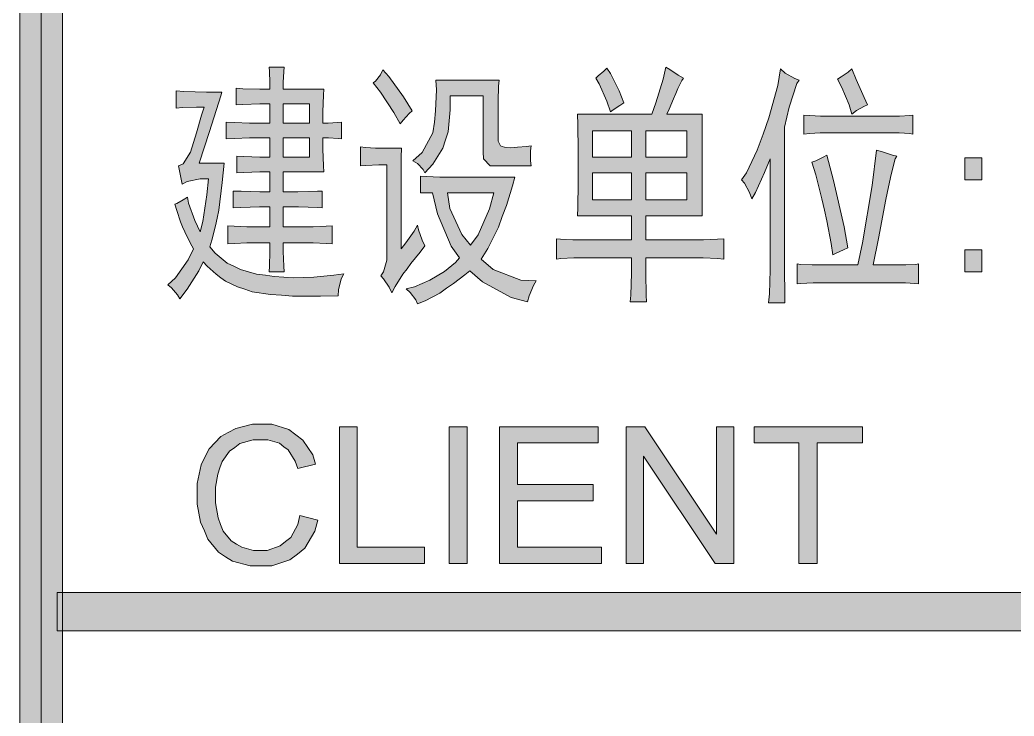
# Model space of a CAD drawing. Header units: millimetres. Extents: x 0 to 414, y 0 to 292.
# Drawn here: x 354.72 to 365.76, y 58.67 to 66.4 of the extents above; entities that cross this region are included whole.
import ezdxf

# ---------------------------------------------------------------- set-up
doc = ezdxf.new("R2010")
doc.units = ezdxf.units.MM

msp = doc.modelspace()

# ---------------------------------------------------------------- hatches: boundary and pattern name
h = msp.add_hatch(color=0)
h.dxf.hatch_style = 2
h.paths.add_polyline_path([(355.194306, 9.846028), (354.721583, 9.846028), (354.721583, 282.620861), (355.194306, 282.620861)])
h = msp.add_hatch(color=0)
h.paths.add_polyline_path([(357.497944, 65.630778), (357.497944, 65.701333), (357.494417, 65.824806), (357.490889, 65.874194), (357.656694, 65.874194), (357.653167, 65.824806), (357.646111, 65.701333), (357.646111, 65.630778), (358.097667, 65.630778), (358.094139, 65.56375), (358.087083, 65.376778), (358.087083, 65.253306), (358.147056, 65.253306), (358.249361, 65.260361), (358.295222, 65.263889), (358.295222, 65.076917), (358.256417, 65.080444), (358.150583, 65.0875), (358.087083, 65.0875), (358.087083, 64.964028), (358.094139, 64.777056), (358.097667, 64.710028), (357.646111, 64.710028), (357.646111, 64.487778), (357.808389, 64.487778), (358.027111, 64.494833), (358.080028, 64.498361), (358.080028, 64.311389), (358.030639, 64.314917), (357.815444, 64.321972), (357.646111, 64.321972), (357.646111, 64.099722), (357.896583, 64.099722), (357.977722, 64.099722), (358.122361, 64.106778), (358.189389, 64.110306), (358.189389, 63.91275), (358.122361, 63.916278), (357.977722, 63.923333), (357.896583, 63.923333), (357.646111, 63.923333), (357.646111, 63.828083), (357.653167, 63.665806), (357.656694, 63.602306), (357.490889, 63.602306), (357.494417, 63.665806), (357.497944, 63.828083), (357.497944, 63.923333), (357.307444, 63.923333), (357.243944, 63.923333), (357.106361, 63.916278), (357.032278, 63.91275), (357.032278, 64.110306), (357.102833, 64.106778), (357.243944, 64.099722), (357.3145, 64.099722), (357.497944, 64.099722), (357.497944, 64.321972), (357.381528, 64.321972), (357.176917, 64.314917), (357.09225, 64.311389), (357.09225, 64.498361), (357.180444, 64.494833), (357.385056, 64.487778), (357.497944, 64.487778), (357.497944, 64.710028), (357.388583, 64.710028), (357.208667, 64.702972), (357.131056, 64.699444), (357.131056, 64.886417), (357.208667, 64.882889), (357.388583, 64.875833), (357.497944, 64.875833), (357.497944, 65.0875), (357.349778, 65.0875), (357.272167, 65.0875), (357.106361, 65.080444), (357.014639, 65.076917), (357.014639, 65.263889), (357.106361, 65.260361), (357.272167, 65.253306), (357.349778, 65.253306), (357.497944, 65.253306), (357.497944, 65.464972), (357.385056, 65.464972), (357.198083, 65.457917), (357.124, 65.454389), (357.124, 65.641361), (357.198083, 65.634306), (357.385056, 65.630778)])
h.paths.add_polyline_path([(357.938917, 64.875833), (357.938917, 65.0875), (357.646111, 65.0875), (357.646111, 64.875833)])
h.paths.add_polyline_path([(357.938917, 65.253306), (357.938917, 65.464972), (357.646111, 65.464972), (357.646111, 65.253306)])
h = msp.add_hatch(color=0)
h.dxf.hatch_style = 2
h.paths.add_polyline_path([(358.753833, 65.842444), (358.820861, 65.768361), (358.983139, 65.542583), (359.078389, 65.387361), (359.046639, 65.359139), (358.979611, 65.285056), (358.944333, 65.242722), (358.873778, 65.369722), (358.725611, 65.5955), (358.644472, 65.697806), (358.672694, 65.718972), (358.725611, 65.789528)])
h = msp.add_hatch(color=0)
h.paths.add_polyline_path([(362.29925, 65.352083), (362.29925, 64.223194), (361.674833, 64.223194), (361.674833, 63.955083), (362.221639, 63.955083), (362.313361, 63.955083), (362.472111, 63.962139), (362.539139, 63.965667), (362.539139, 63.743417), (362.468583, 63.750472), (362.309833, 63.757528), (362.221639, 63.757528), (361.674833, 63.757528), (361.674833, 63.584667), (361.678361, 63.34125), (361.681889, 63.267167), (361.498444, 63.267167), (361.509028, 63.34125), (361.516083, 63.584667), (361.516083, 63.757528), (360.976333, 63.757528), (360.874028, 63.757528), (360.729389, 63.750472), (360.683528, 63.743417), (360.683528, 63.965667), (360.725861, 63.962139), (360.863444, 63.955083), (360.958694, 63.955083), (361.516083, 63.955083), (361.516083, 64.223194), (360.916361, 64.223194), (360.919889, 64.314917), (360.923417, 64.586556), (360.923417, 64.766472), (360.923417, 64.942861), (360.919889, 65.235667), (360.916361, 65.352083), (361.741861, 65.352083), (361.784194, 65.479083), (361.865333, 65.740139), (361.897083, 65.874194), (361.939417, 65.845972), (362.034667, 65.786), (362.091111, 65.750722), (362.073472, 65.726028), (362.031139, 65.637833), (362.006444, 65.581389), (361.98175, 65.521417), (361.932361, 65.408528), (361.907667, 65.352083)])
h.paths.add_polyline_path([(362.129917, 64.399583), (362.129917, 64.699444), (361.674833, 64.699444), (361.674833, 64.399583)])
h.paths.add_polyline_path([(362.129917, 64.875833), (362.129917, 65.165111), (361.674833, 65.165111), (361.674833, 64.875833)])
h.paths.add_polyline_path([(361.516083, 64.399583), (361.516083, 64.699444), (361.082167, 64.699444), (361.082167, 64.399583)])
h.paths.add_polyline_path([(361.516083, 64.875833), (361.516083, 65.165111), (361.082167, 65.165111), (361.082167, 64.875833)])
h = msp.add_hatch(color=0)
h.dxf.hatch_style = 2
h.paths.add_polyline_path([(361.240917, 65.863611), (361.28325, 65.803639), (361.3785, 65.609611), (361.431417, 65.475556), (361.385556, 65.447333), (361.311472, 65.397944), (361.28325, 65.376778), (361.240917, 65.496722), (361.15625, 65.687222), (361.117444, 65.750722), (361.145667, 65.775417), (361.209167, 65.828333)])
h = msp.add_hatch(color=0)
h.dxf.hatch_style = 2
h.paths.add_polyline_path([(363.37875, 65.729556), (363.350528, 65.69075), (363.265861, 65.429694), (363.212944, 65.207444), (363.212944, 63.799861), (363.212944, 63.623472), (363.216472, 63.351833), (363.22, 63.256583), (363.036556, 63.256583), (363.047139, 63.355361), (363.054194, 63.623472), (363.054194, 63.789278), (363.054194, 64.854667), (362.990694, 64.702972), (362.891917, 64.480722), (362.853111, 64.410167), (362.824889, 64.480722), (362.768444, 64.586556), (362.736694, 64.621833), (362.793139, 64.699444), (362.909556, 64.953444), (362.976583, 65.129833), (363.040083, 65.30975), (363.138861, 65.669583), (363.170611, 65.853028), (363.223528, 65.807167), (363.329361, 65.747194)])
h = msp.add_hatch(color=0)
h.dxf.hatch_style = 2
h.paths.add_polyline_path([(363.960833, 65.853028), (364.010222, 65.736611), (364.098417, 65.535528), (364.137222, 65.454389), (364.101944, 65.440278), (364.01375, 65.390889), (363.960833, 65.352083), (363.932611, 65.454389), (363.851472, 65.648417), (363.802083, 65.740139), (363.844417, 65.764833), (363.922028, 65.81775)])
h = msp.add_hatch(color=0)
h.dxf.hatch_style = 2
h.paths.add_polyline_path([(360.016778, 64.777056), (359.946222, 64.777056), (359.872139, 64.854667), (359.868611, 64.932278), (359.868611, 65.553167), (359.501722, 65.553167), (359.501722, 65.397944), (359.477028, 65.154528), (359.448806, 65.066333), (359.420583, 64.974611), (359.307694, 64.794694), (359.2195, 64.699444), (359.201861, 64.73825), (359.138361, 64.805278), (359.085444, 64.8335), (359.191278, 64.925222), (359.307694, 65.143944), (359.325333, 65.263889), (359.339444, 65.387361), (359.350028, 65.620194), (359.342972, 65.729556), (360.045, 65.729556), (360.037944, 65.662528), (360.034417, 65.496722), (360.034417, 65.397944), (360.034417, 65.098083), (360.034417, 65.052222), (360.059111, 64.999306), (360.080278, 64.99225), (360.104972, 64.985194), (360.168472, 64.978139), (360.210806, 64.981667), (360.249611, 64.985194), (360.348389, 64.99225), (360.401306, 64.999306), (360.39425, 64.942861), (360.39425, 64.8335), (360.401306, 64.777056)])
h = msp.add_hatch(color=0)
h.dxf.hatch_style = 2
h.paths.add_polyline_path([(356.96525, 65.5955), (356.954667, 65.553167), (356.827667, 65.158056), (356.714778, 64.808806), (356.989944, 64.808806), (356.968778, 64.593611), (356.929972, 64.286694), (356.912333, 64.1985), (356.894694, 64.110306), (356.852361, 63.951556), (356.831194, 63.877472), (356.891167, 63.806917), (357.025222, 63.697556), (357.099306, 63.662278), (357.173389, 63.627), (357.349778, 63.574083), (357.448556, 63.5635), (357.547333, 63.549389), (357.759, 63.535278), (357.871889, 63.538806), (357.984778, 63.542333), (358.210556, 63.5635), (358.319917, 63.577611), (358.291694, 63.524694), (358.259944, 63.401222), (358.256417, 63.334194), (358.062389, 63.330667), (357.748417, 63.330667), (357.628472, 63.34125), (357.505, 63.348306), (357.300389, 63.380056), (357.21925, 63.408278), (357.138111, 63.432972), (357.004056, 63.496472), (356.954667, 63.535278), (356.90175, 63.574083), (356.802972, 63.662278), (356.757111, 63.711667), (356.707722, 63.612889), (356.580722, 63.408278), (356.499583, 63.302444), (356.471361, 63.344778), (356.404333, 63.422389), (356.365528, 63.457667), (356.450194, 63.535278), (356.591306, 63.732833), (356.651278, 63.856306), (356.612472, 63.923333), (356.5525, 64.043278), (356.527806, 64.099722), (356.506639, 64.156167), (356.464306, 64.283167), (356.443139, 64.353722), (356.464306, 64.360778), (356.534861, 64.399583), (356.58425, 64.431333), (356.594833, 64.364306), (356.665389, 64.170278), (356.725361, 64.043278), (356.753583, 64.159694), (356.799444, 64.456028), (356.817083, 64.632417), (356.725361, 64.632417), (356.580722, 64.604194), (356.524278, 64.575972), (356.481944, 64.777056), (356.534861, 64.798222), (356.616, 64.92875), (356.651278, 65.038111), (356.683028, 65.143944), (356.739472, 65.3415), (356.767694, 65.429694), (356.683028, 65.429694), (356.527806, 65.426167), (356.45725, 65.419111), (356.45725, 65.609611), (356.541917, 65.602556), (356.795917, 65.5955)])
h = msp.add_hatch(color=0)
h.dxf.hatch_style = 2
h.paths.add_polyline_path([(364.419444, 65.330917), (364.493528, 65.330917), (364.606417, 65.337972), (364.641694, 65.3415), (364.641694, 65.129833), (364.606417, 65.136889), (364.49, 65.143944), (364.408861, 65.143944), (363.671556, 65.143944), (363.611583, 65.143944), (363.491639, 65.136889), (363.428139, 65.129833), (363.428139, 65.3415), (363.495167, 65.337972), (363.615111, 65.330917), (363.671556, 65.330917)])
h = msp.add_hatch(color=0)
h.dxf.hatch_style = 2
h.paths.add_polyline_path([(358.961972, 64.974611), (358.958444, 64.875833), (358.954917, 64.653583), (358.954917, 64.533639), (358.954917, 63.856306), (359.007833, 63.923333), (359.099556, 64.053861), (359.138361, 64.120889), (359.148944, 64.067972), (359.191278, 63.951556), (359.2195, 63.888056), (359.166583, 63.821028), (359.064278, 63.694028), (359.021944, 63.634056), (358.976083, 63.574083), (358.891417, 63.440028), (358.852611, 63.369472), (358.824389, 63.429444), (358.760889, 63.524694), (358.729139, 63.556444), (358.760889, 63.602306), (358.796167, 63.729306), (358.796167, 63.810444), (358.796167, 64.787639), (358.707972, 64.787639), (358.563333, 64.780583), (358.503361, 64.777056), (358.503361, 64.988722), (358.559806, 64.981667), (358.672694, 64.974611), (358.729139, 64.974611)])
h = msp.add_hatch(color=0)
h.dxf.hatch_style = 2
h.paths.add_polyline_path([(364.461778, 64.886417), (364.444139, 64.854667), (364.398278, 64.681806), (364.370056, 64.544222), (364.338306, 64.403111), (364.257167, 63.972722), (364.200722, 63.679917), (364.486472, 63.679917), (364.564083, 63.679917), (364.673444, 63.683444), (364.701667, 63.6905), (364.701667, 63.46825), (364.662861, 63.471778), (364.557028, 63.478833), (364.486472, 63.478833), (363.636278, 63.478833), (363.533972, 63.478833), (363.392861, 63.471778), (363.354056, 63.46825), (363.354056, 63.6905), (363.392861, 63.683444), (363.523389, 63.679917), (363.618639, 63.679917), (364.027861, 63.679917), (364.080778, 63.923333), (364.186611, 64.558333), (364.236, 64.953444), (364.303028, 64.932278), (364.415917, 64.897)])
h = msp.add_hatch(color=0)
h.dxf.hatch_style = 2
h.paths.add_polyline_path([(363.685667, 64.897), (363.75975, 64.614778), (363.876167, 64.099722), (363.9185, 63.866889), (363.869111, 63.845722), (363.787972, 63.806917), (363.752694, 63.789278), (363.731528, 63.916278), (363.685667, 64.16675), (363.657444, 64.286694), (363.629222, 64.410167), (363.562194, 64.678278), (363.519861, 64.819389), (363.562194, 64.8335), (363.643333, 64.872306)])
h = msp.add_hatch(color=0)
h.dxf.hatch_style = 2
h.paths.add_polyline_path([(365.407222, 64.621833), (365.216722, 64.621833), (365.216722, 64.86525), (365.407222, 64.86525)])
h = msp.add_hatch(color=0)
h.paths.add_polyline_path([(359.170111, 64.664167), (359.237139, 64.660639), (359.385306, 64.653583), (359.469972, 64.653583), (360.217861, 64.653583), (360.193167, 64.554806), (360.126139, 64.336083), (360.080278, 64.216139), (360.037944, 64.096194), (359.918, 63.859833), (359.843917, 63.743417), (359.977972, 63.627), (360.284889, 63.507056), (360.45775, 63.5), (360.426, 63.450611), (360.376611, 63.334194), (360.358972, 63.267167), (360.179056, 63.316556), (359.861556, 63.489417), (359.720444, 63.612889), (359.664, 63.567028), (359.537, 63.471778), (359.459389, 63.418861), (359.385306, 63.365944), (359.223028, 63.27775), (359.138361, 63.246), (359.120722, 63.291861), (359.057222, 63.373), (359.011361, 63.411806), (359.103083, 63.432972), (359.275944, 63.507056), (359.357083, 63.556444), (359.438222, 63.605833), (359.561694, 63.704611), (359.604028, 63.757528), (359.512306, 63.884528), (359.360611, 64.244361), (359.304167, 64.477194), (359.170111, 64.477194)])
h.paths.add_polyline_path([(359.7275, 63.898639), (359.812167, 64.011528), (359.939167, 64.300806), (359.985028, 64.477194), (359.469972, 64.477194), (359.498194, 64.304333), (359.628722, 64.015056)])
h = msp.add_hatch(color=0)
h.dxf.hatch_style = 2
h.paths.add_polyline_path([(365.407222, 63.602306), (365.216722, 63.602306), (365.216722, 63.845722), (365.407222, 63.845722)])
h = msp.add_hatch(color=0)
h.dxf.hatch_style = 2
h.paths.add_polyline_path([(357.829556, 60.8965), (358.030639, 60.843583), (357.998889, 60.720111), (357.886, 60.533139), (357.804861, 60.466111), (357.720194, 60.402611), (357.519111, 60.335583), (357.402694, 60.335583), (357.279222, 60.335583), (357.081667, 60.3885), (357.004056, 60.437889), (356.926444, 60.487278), (356.810028, 60.631917), (356.771222, 60.727167), (356.728889, 60.822417), (356.690083, 61.0235), (356.690083, 61.132861), (356.690083, 61.252806), (356.735944, 61.457417), (356.778278, 61.549139), (356.824139, 61.637333), (356.954667, 61.771389), (357.035806, 61.81725), (357.120472, 61.863111), (357.303917, 61.908972), (357.406222, 61.908972), (357.519111, 61.908972), (357.709611, 61.849), (357.787222, 61.792556), (357.864833, 61.732583), (357.974194, 61.570306), (358.005944, 61.464472), (357.808389, 61.418611), (357.780167, 61.49975), (357.702556, 61.623222), (357.653167, 61.6585), (357.603778, 61.697306), (357.476778, 61.736111), (357.402694, 61.736111), (357.3145, 61.736111), (357.166333, 61.693778), (357.109889, 61.651444), (357.049917, 61.609111), (356.968778, 61.496222), (356.944083, 61.425667), (356.919389, 61.355111), (356.894694, 61.210472), (356.894694, 61.132861), (356.894694, 61.037611), (356.922917, 60.868278), (356.951139, 60.797722), (356.979361, 60.723639), (357.067556, 60.614278), (357.127528, 60.579), (357.1875, 60.543722), (357.318028, 60.508444), (357.385056, 60.508444), (357.469722, 60.508444), (357.614361, 60.557833), (357.670806, 60.607222), (357.730778, 60.653083), (357.808389, 60.797722)])
h = msp.add_hatch(color=0)
h.dxf.hatch_style = 2
h.paths.add_polyline_path([(358.270528, 60.363806), (358.270528, 61.88075), (358.468083, 61.88075), (358.468083, 60.543722), (359.215972, 60.543722), (359.215972, 60.363806)])
h = msp.add_hatch(color=0)
h.dxf.hatch_style = 2
h.paths.add_polyline_path([(359.491139, 60.363806), (359.491139, 61.88075), (359.688694, 61.88075), (359.688694, 60.363806)])
h = msp.add_hatch(color=0)
h.dxf.hatch_style = 2
h.paths.add_polyline_path([(360.048528, 60.363806), (360.048528, 61.88075), (361.145667, 61.88075), (361.145667, 61.700833), (360.249611, 61.700833), (360.249611, 61.238694), (361.089222, 61.238694), (361.089222, 61.058778), (360.249611, 61.058778), (360.249611, 60.543722), (361.180944, 60.543722), (361.180944, 60.363806)])
h = msp.add_hatch(color=0)
h.dxf.hatch_style = 2
h.paths.add_polyline_path([(361.456111, 60.363806), (361.456111, 61.88075), (361.66425, 61.88075), (362.458, 60.688361), (362.458, 61.88075), (362.652028, 61.88075), (362.652028, 60.363806), (362.443889, 60.363806), (361.650139, 61.556194), (361.650139, 60.363806)])
h = msp.add_hatch(color=0)
h.dxf.hatch_style = 2
h.paths.add_polyline_path([(363.375222, 60.363806), (363.375222, 61.700833), (362.877806, 61.700833), (362.877806, 61.88075), (364.080778, 61.88075), (364.080778, 61.700833), (363.576306, 61.700833), (363.576306, 60.363806)])
h = msp.add_hatch(color=0)
h.dxf.hatch_style = 2
h.paths.add_polyline_path([(355.134333, 59.615917), (355.134333, 60.03925), (404.410333, 60.03925), (404.410333, 59.615917)])

# ---------------------------------------------------------------- linework, layer by layer
at = {"color": 0, "lineweight": 0}
for points in [[(355.194306, 9.846028), (354.721583, 9.846028), (354.721583, 282.620861), (355.194306, 282.620861)], [(357.497944, 65.630778), (357.497944, 65.701333), (357.494417, 65.824806), (357.490889, 65.874194), (357.656694, 65.874194), (357.653167, 65.824806), (357.646111, 65.701333), (357.646111, 65.630778), (358.097667, 65.630778), (358.094139, 65.56375), (358.087083, 65.376778), (358.087083, 65.253306), (358.147056, 65.253306), (358.249361, 65.260361), (358.295222, 65.263889), (358.295222, 65.076917), (358.256417, 65.080444), (358.150583, 65.0875), (358.087083, 65.0875), (358.087083, 64.964028), (358.094139, 64.777056), (358.097667, 64.710028), (357.646111, 64.710028), (357.646111, 64.487778), (357.808389, 64.487778), (358.027111, 64.494833), (358.080028, 64.498361), (358.080028, 64.311389), (358.030639, 64.314917), (357.815444, 64.321972), (357.646111, 64.321972), (357.646111, 64.099722), (357.896583, 64.099722), (357.977722, 64.099722), (358.122361, 64.106778), (358.189389, 64.110306), (358.189389, 63.91275), (358.122361, 63.916278), (357.977722, 63.923333), (357.896583, 63.923333), (357.646111, 63.923333), (357.646111, 63.828083), (357.653167, 63.665806), (357.656694, 63.602306), (357.490889, 63.602306), (357.494417, 63.665806), (357.497944, 63.828083), (357.497944, 63.923333), (357.307444, 63.923333), (357.243944, 63.923333), (357.106361, 63.916278), (357.032278, 63.91275), (357.032278, 64.110306), (357.102833, 64.106778), (357.243944, 64.099722), (357.3145, 64.099722), (357.497944, 64.099722), (357.497944, 64.321972), (357.381528, 64.321972), (357.176917, 64.314917), (357.09225, 64.311389), (357.09225, 64.498361), (357.180444, 64.494833), (357.385056, 64.487778), (357.497944, 64.487778), (357.497944, 64.710028), (357.388583, 64.710028), (357.208667, 64.702972), (357.131056, 64.699444), (357.131056, 64.886417), (357.208667, 64.882889), (357.388583, 64.875833), (357.497944, 64.875833), (357.497944, 65.0875), (357.349778, 65.0875), (357.272167, 65.0875), (357.106361, 65.080444), (357.014639, 65.076917), (357.014639, 65.263889), (357.106361, 65.260361), (357.272167, 65.253306), (357.349778, 65.253306), (357.497944, 65.253306), (357.497944, 65.464972), (357.385056, 65.464972), (357.198083, 65.457917), (357.124, 65.454389), (357.124, 65.641361), (357.198083, 65.634306), (357.385056, 65.630778)], [(358.753833, 65.842444), (358.820861, 65.768361), (358.983139, 65.542583), (359.078389, 65.387361), (359.046639, 65.359139), (358.979611, 65.285056), (358.944333, 65.242722), (358.873778, 65.369722), (358.725611, 65.5955), (358.644472, 65.697806), (358.672694, 65.718972), (358.725611, 65.789528)], [(362.29925, 65.352083), (362.29925, 64.223194), (361.674833, 64.223194), (361.674833, 63.955083), (362.221639, 63.955083), (362.313361, 63.955083), (362.472111, 63.962139), (362.539139, 63.965667), (362.539139, 63.743417), (362.468583, 63.750472), (362.309833, 63.757528), (362.221639, 63.757528), (361.674833, 63.757528), (361.674833, 63.584667), (361.678361, 63.34125), (361.681889, 63.267167), (361.498444, 63.267167), (361.509028, 63.34125), (361.516083, 63.584667), (361.516083, 63.757528), (360.976333, 63.757528), (360.874028, 63.757528), (360.729389, 63.750472), (360.683528, 63.743417), (360.683528, 63.965667), (360.725861, 63.962139), (360.863444, 63.955083), (360.958694, 63.955083), (361.516083, 63.955083), (361.516083, 64.223194), (360.916361, 64.223194), (360.919889, 64.314917), (360.923417, 64.586556), (360.923417, 64.766472), (360.923417, 64.942861), (360.919889, 65.235667), (360.916361, 65.352083), (361.741861, 65.352083), (361.784194, 65.479083), (361.865333, 65.740139), (361.897083, 65.874194), (361.939417, 65.845972), (362.034667, 65.786), (362.091111, 65.750722), (362.073472, 65.726028), (362.031139, 65.637833), (362.006444, 65.581389), (361.98175, 65.521417), (361.932361, 65.408528), (361.907667, 65.352083)], [(361.240917, 65.863611), (361.28325, 65.803639), (361.3785, 65.609611), (361.431417, 65.475556), (361.385556, 65.447333), (361.311472, 65.397944), (361.28325, 65.376778), (361.240917, 65.496722), (361.15625, 65.687222), (361.117444, 65.750722), (361.145667, 65.775417), (361.209167, 65.828333)], [(363.37875, 65.729556), (363.350528, 65.69075), (363.265861, 65.429694), (363.212944, 65.207444), (363.212944, 63.799861), (363.212944, 63.623472), (363.216472, 63.351833), (363.22, 63.256583), (363.036556, 63.256583), (363.047139, 63.355361), (363.054194, 63.623472), (363.054194, 63.789278), (363.054194, 64.854667), (362.990694, 64.702972), (362.891917, 64.480722), (362.853111, 64.410167), (362.824889, 64.480722), (362.768444, 64.586556), (362.736694, 64.621833), (362.793139, 64.699444), (362.909556, 64.953444), (362.976583, 65.129833), (363.040083, 65.30975), (363.138861, 65.669583), (363.170611, 65.853028), (363.223528, 65.807167), (363.329361, 65.747194)], [(363.960833, 65.853028), (364.010222, 65.736611), (364.098417, 65.535528), (364.137222, 65.454389), (364.101944, 65.440278), (364.01375, 65.390889), (363.960833, 65.352083), (363.932611, 65.454389), (363.851472, 65.648417), (363.802083, 65.740139), (363.844417, 65.764833), (363.922028, 65.81775)], [(360.016778, 64.777056), (359.946222, 64.777056), (359.872139, 64.854667), (359.868611, 64.932278), (359.868611, 65.553167), (359.501722, 65.553167), (359.501722, 65.397944), (359.477028, 65.154528), (359.448806, 65.066333), (359.420583, 64.974611), (359.307694, 64.794694), (359.2195, 64.699444), (359.201861, 64.73825), (359.138361, 64.805278), (359.085444, 64.8335), (359.191278, 64.925222), (359.307694, 65.143944), (359.325333, 65.263889), (359.339444, 65.387361), (359.350028, 65.620194), (359.342972, 65.729556), (360.045, 65.729556), (360.037944, 65.662528), (360.034417, 65.496722), (360.034417, 65.397944), (360.034417, 65.098083), (360.034417, 65.052222), (360.059111, 64.999306), (360.080278, 64.99225), (360.104972, 64.985194), (360.168472, 64.978139), (360.210806, 64.981667), (360.249611, 64.985194), (360.348389, 64.99225), (360.401306, 64.999306), (360.39425, 64.942861), (360.39425, 64.8335), (360.401306, 64.777056)], [(356.96525, 65.5955), (356.954667, 65.553167), (356.827667, 65.158056), (356.714778, 64.808806), (356.989944, 64.808806), (356.968778, 64.593611), (356.929972, 64.286694), (356.912333, 64.1985), (356.894694, 64.110306), (356.852361, 63.951556), (356.831194, 63.877472), (356.891167, 63.806917), (357.025222, 63.697556), (357.099306, 63.662278), (357.173389, 63.627), (357.349778, 63.574083), (357.448556, 63.5635), (357.547333, 63.549389), (357.759, 63.535278), (357.871889, 63.538806), (357.984778, 63.542333), (358.210556, 63.5635), (358.319917, 63.577611), (358.291694, 63.524694), (358.259944, 63.401222), (358.256417, 63.334194), (358.062389, 63.330667), (357.748417, 63.330667), (357.628472, 63.34125), (357.505, 63.348306), (357.300389, 63.380056), (357.21925, 63.408278), (357.138111, 63.432972), (357.004056, 63.496472), (356.954667, 63.535278), (356.90175, 63.574083), (356.802972, 63.662278), (356.757111, 63.711667), (356.707722, 63.612889), (356.580722, 63.408278), (356.499583, 63.302444), (356.471361, 63.344778), (356.404333, 63.422389), (356.365528, 63.457667), (356.450194, 63.535278), (356.591306, 63.732833), (356.651278, 63.856306), (356.612472, 63.923333), (356.5525, 64.043278), (356.527806, 64.099722), (356.506639, 64.156167), (356.464306, 64.283167), (356.443139, 64.353722), (356.464306, 64.360778), (356.534861, 64.399583), (356.58425, 64.431333), (356.594833, 64.364306), (356.665389, 64.170278), (356.725361, 64.043278), (356.753583, 64.159694), (356.799444, 64.456028), (356.817083, 64.632417), (356.725361, 64.632417), (356.580722, 64.604194), (356.524278, 64.575972), (356.481944, 64.777056), (356.534861, 64.798222), (356.616, 64.92875), (356.651278, 65.038111), (356.683028, 65.143944), (356.739472, 65.3415), (356.767694, 65.429694), (356.683028, 65.429694), (356.527806, 65.426167), (356.45725, 65.419111), (356.45725, 65.609611), (356.541917, 65.602556), (356.795917, 65.5955)], [(357.938917, 65.253306), (357.938917, 65.464972), (357.646111, 65.464972), (357.646111, 65.253306)], [(364.419444, 65.330917), (364.493528, 65.330917), (364.606417, 65.337972), (364.641694, 65.3415), (364.641694, 65.129833), (364.606417, 65.136889), (364.49, 65.143944), (364.408861, 65.143944), (363.671556, 65.143944), (363.611583, 65.143944), (363.491639, 65.136889), (363.428139, 65.129833), (363.428139, 65.3415), (363.495167, 65.337972), (363.615111, 65.330917), (363.671556, 65.330917)], [(361.516083, 64.875833), (361.516083, 65.165111), (361.082167, 65.165111), (361.082167, 64.875833)], [(362.129917, 64.875833), (362.129917, 65.165111), (361.674833, 65.165111), (361.674833, 64.875833)], [(357.938917, 64.875833), (357.938917, 65.0875), (357.646111, 65.0875), (357.646111, 64.875833)], [(358.961972, 64.974611), (358.958444, 64.875833), (358.954917, 64.653583), (358.954917, 64.533639), (358.954917, 63.856306), (359.007833, 63.923333), (359.099556, 64.053861), (359.138361, 64.120889), (359.148944, 64.067972), (359.191278, 63.951556), (359.2195, 63.888056), (359.166583, 63.821028), (359.064278, 63.694028), (359.021944, 63.634056), (358.976083, 63.574083), (358.891417, 63.440028), (358.852611, 63.369472), (358.824389, 63.429444), (358.760889, 63.524694), (358.729139, 63.556444), (358.760889, 63.602306), (358.796167, 63.729306), (358.796167, 63.810444), (358.796167, 64.787639), (358.707972, 64.787639), (358.563333, 64.780583), (358.503361, 64.777056), (358.503361, 64.988722), (358.559806, 64.981667), (358.672694, 64.974611), (358.729139, 64.974611)], [(364.461778, 64.886417), (364.444139, 64.854667), (364.398278, 64.681806), (364.370056, 64.544222), (364.338306, 64.403111), (364.257167, 63.972722), (364.200722, 63.679917), (364.486472, 63.679917), (364.564083, 63.679917), (364.673444, 63.683444), (364.701667, 63.6905), (364.701667, 63.46825), (364.662861, 63.471778), (364.557028, 63.478833), (364.486472, 63.478833), (363.636278, 63.478833), (363.533972, 63.478833), (363.392861, 63.471778), (363.354056, 63.46825), (363.354056, 63.6905), (363.392861, 63.683444), (363.523389, 63.679917), (363.618639, 63.679917), (364.027861, 63.679917), (364.080778, 63.923333), (364.186611, 64.558333), (364.236, 64.953444), (364.303028, 64.932278), (364.415917, 64.897)], [(363.685667, 64.897), (363.75975, 64.614778), (363.876167, 64.099722), (363.9185, 63.866889), (363.869111, 63.845722), (363.787972, 63.806917), (363.752694, 63.789278), (363.731528, 63.916278), (363.685667, 64.16675), (363.657444, 64.286694), (363.629222, 64.410167), (363.562194, 64.678278), (363.519861, 64.819389), (363.562194, 64.8335), (363.643333, 64.872306)], [(365.407222, 64.621833), (365.216722, 64.621833), (365.216722, 64.86525), (365.407222, 64.86525)], [(359.170111, 64.664167), (359.237139, 64.660639), (359.385306, 64.653583), (359.469972, 64.653583), (360.217861, 64.653583), (360.193167, 64.554806), (360.126139, 64.336083), (360.080278, 64.216139), (360.037944, 64.096194), (359.918, 63.859833), (359.843917, 63.743417), (359.977972, 63.627), (360.284889, 63.507056), (360.45775, 63.5), (360.426, 63.450611), (360.376611, 63.334194), (360.358972, 63.267167), (360.179056, 63.316556), (359.861556, 63.489417), (359.720444, 63.612889), (359.664, 63.567028), (359.537, 63.471778), (359.459389, 63.418861), (359.385306, 63.365944), (359.223028, 63.27775), (359.138361, 63.246), (359.120722, 63.291861), (359.057222, 63.373), (359.011361, 63.411806), (359.103083, 63.432972), (359.275944, 63.507056), (359.357083, 63.556444), (359.438222, 63.605833), (359.561694, 63.704611), (359.604028, 63.757528), (359.512306, 63.884528), (359.360611, 64.244361), (359.304167, 64.477194), (359.170111, 64.477194)], [(361.516083, 64.399583), (361.516083, 64.699444), (361.082167, 64.699444), (361.082167, 64.399583)], [(362.129917, 64.399583), (362.129917, 64.699444), (361.674833, 64.699444), (361.674833, 64.399583)], [(359.7275, 63.898639), (359.812167, 64.011528), (359.939167, 64.300806), (359.985028, 64.477194), (359.469972, 64.477194), (359.498194, 64.304333), (359.628722, 64.015056)], [(365.407222, 63.602306), (365.216722, 63.602306), (365.216722, 63.845722), (365.407222, 63.845722)], [(357.829556, 60.8965), (358.030639, 60.843583), (357.998889, 60.720111), (357.886, 60.533139), (357.804861, 60.466111), (357.720194, 60.402611), (357.519111, 60.335583), (357.402694, 60.335583), (357.279222, 60.335583), (357.081667, 60.3885), (357.004056, 60.437889), (356.926444, 60.487278), (356.810028, 60.631917), (356.771222, 60.727167), (356.728889, 60.822417), (356.690083, 61.0235), (356.690083, 61.132861), (356.690083, 61.252806), (356.735944, 61.457417), (356.778278, 61.549139), (356.824139, 61.637333), (356.954667, 61.771389), (357.035806, 61.81725), (357.120472, 61.863111), (357.303917, 61.908972), (357.406222, 61.908972), (357.519111, 61.908972), (357.709611, 61.849), (357.787222, 61.792556), (357.864833, 61.732583), (357.974194, 61.570306), (358.005944, 61.464472), (357.808389, 61.418611), (357.780167, 61.49975), (357.702556, 61.623222), (357.653167, 61.6585), (357.603778, 61.697306), (357.476778, 61.736111), (357.402694, 61.736111), (357.3145, 61.736111), (357.166333, 61.693778), (357.109889, 61.651444), (357.049917, 61.609111), (356.968778, 61.496222), (356.944083, 61.425667), (356.919389, 61.355111), (356.894694, 61.210472), (356.894694, 61.132861), (356.894694, 61.037611), (356.922917, 60.868278), (356.951139, 60.797722), (356.979361, 60.723639), (357.067556, 60.614278), (357.127528, 60.579), (357.1875, 60.543722), (357.318028, 60.508444), (357.385056, 60.508444), (357.469722, 60.508444), (357.614361, 60.557833), (357.670806, 60.607222), (357.730778, 60.653083), (357.808389, 60.797722)], [(358.270528, 60.363806), (358.270528, 61.88075), (358.468083, 61.88075), (358.468083, 60.543722), (359.215972, 60.543722), (359.215972, 60.363806)], [(359.491139, 60.363806), (359.491139, 61.88075), (359.688694, 61.88075), (359.688694, 60.363806)], [(360.048528, 60.363806), (360.048528, 61.88075), (361.145667, 61.88075), (361.145667, 61.700833), (360.249611, 61.700833), (360.249611, 61.238694), (361.089222, 61.238694), (361.089222, 61.058778), (360.249611, 61.058778), (360.249611, 60.543722), (361.180944, 60.543722), (361.180944, 60.363806)], [(361.456111, 60.363806), (361.456111, 61.88075), (361.66425, 61.88075), (362.458, 60.688361), (362.458, 61.88075), (362.652028, 61.88075), (362.652028, 60.363806), (362.443889, 60.363806), (361.650139, 61.556194), (361.650139, 60.363806)], [(363.375222, 60.363806), (363.375222, 61.700833), (362.877806, 61.700833), (362.877806, 61.88075), (364.080778, 61.88075), (364.080778, 61.700833), (363.576306, 61.700833), (363.576306, 60.363806)], [(355.134333, 59.615917), (355.134333, 60.03925), (404.410333, 60.03925), (404.410333, 59.615917)]]:
    msp.add_lwpolyline(points, close=True, dxfattribs=at)
msp.add_lwpolyline([(354.957944, 9.846028), (354.957944, 68.932778)], dxfattribs=at)

doc.saveas('drawing.dxf')
